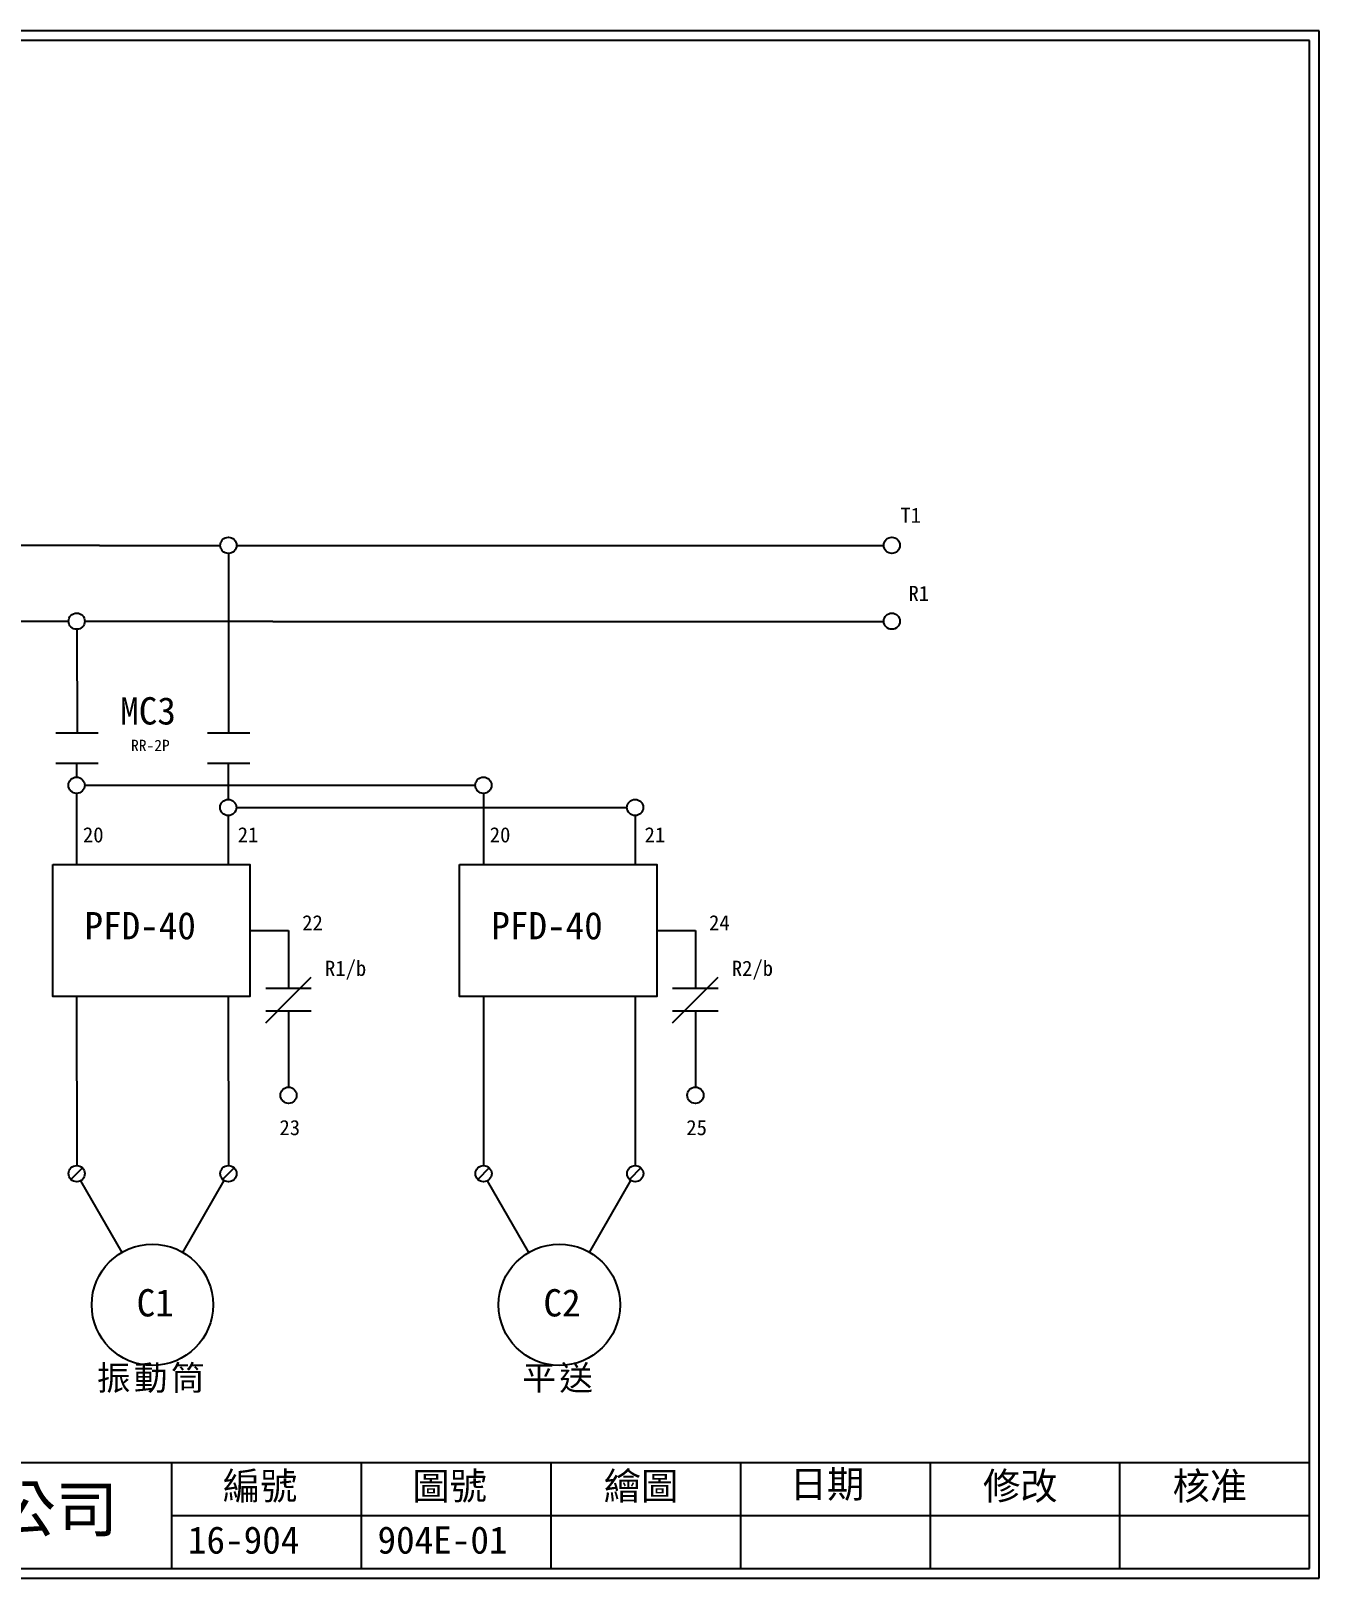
# Model space of a CAD drawing. Extents: x -24 to 263, y 255 to 459.
# Drawn here: x 93.6 to 263.4, y 255.5 to 459.4 of the extents above; entities that cross this region are included whole.
import ezdxf

# ---------------------------------------------------------------- set-up
doc = ezdxf.new("R2010")
doc.units = 0
doc.layers.get('0').update_dxf_attribs({"linetype": 'CONTINUOUS'})
doc.layers.add('圖框層', color=7, linetype='CONTINUOUS')
doc.layers.add('標尺寸層', color=3, linetype='CONTINUOUS')
doc.styles.add('STSL', font='kaiu.ttf')
doc.styles.add('標楷體', font='kaiu.ttf')

msp = doc.modelspace()

# ---------------------------------------------------------------- linework, layer by layer
at = {"color": 0}
for p, q in [((102.62, 391.6), (8.58, 391.6)), ((119.64, 390.56), (119.65, 366.9)), ((98.55, 381.6), (-11.42, 381.6)), ((125.46, 381.6), (100.69, 381.6)), ((99.64, 380.56), (99.66, 366.9)), ((99.6, 362.93), (99.6, 361.07)), ((119.6, 362.93), (119.6, 358.14)), ((99.6, 358.93), (99.6, 357.07)), ((99.6, 357.07), (99.6, 349.54)), ((153.24, 358.93), (153.24, 357.07)), ((153.24, 357.07), (153.24, 349.54)), ((119.6, 356), (119.6, 349.54)), ((173.24, 356), (173.24, 349.54)), ((99.61, 332.16), (99.62, 309.87)), ((119.61, 332.16), (119.62, 309.87)), ((153.25, 332.16), (153.26, 309.87)), ((173.25, 332.16), (173.26, 309.87)), ((100.37, 309.55), (98.86, 308.04)), ((120.37, 309.55), (118.86, 308.04)), ((154.01, 309.55), (152.5, 308.04)), ((174.01, 309.55), (172.5, 308.04)), ((105.6, 298.42), (100.15, 307.87)), ((113.6, 298.42), (119.06, 307.88)), ((159.25, 298.42), (153.79, 307.87)), ((167.25, 298.42), (172.7, 307.88))]:
    msp.add_line(p, q, dxfattribs=at)
for centre, radius in [((119.62, 391.63), 1.07), ((207.09, 391.63), 1.07), ((99.62, 381.63), 1.07), ((207.09, 381.63), 1.07), ((99.6, 360), 1.07), ((153.24, 360), 1.07), ((119.6, 357.07), 1.07), ((173.24, 357.07), 1.07), ((127.55, 319.13), 1.07), ((181.19, 319.13), 1.07), ((99.62, 308.8), 1.07), ((119.62, 308.8), 1.07), ((153.26, 308.8), 1.07), ((173.26, 308.8), 1.07), ((109.6, 291.5), 8), ((163.25, 291.5), 8)]:
    msp.add_circle(centre, radius, dxfattribs=at)
at = {"layer": '圖框層', "color": 0}
for p, q in [((263.42, 459.45), (-23.58, 459.45)), ((263.42, 255.48), (263.42, 459.45)), ((262.17, 458.2), (-22.33, 458.2)), ((262.17, 256.73), (262.17, 458.2)), ((-22.33, 270.73), (262.17, 270.73)), ((112.17, 256.73), (112.17, 270.73)), ((137.17, 256.73), (137.17, 270.73)), ((162.17, 256.73), (162.17, 270.73)), ((187.17, 256.73), (187.17, 270.73)), ((212.17, 256.73), (212.17, 270.73)), ((237.17, 256.73), (237.17, 270.73)), ((112.17, 263.73), (262.17, 263.73)), ((-23.58, 255.48), (263.42, 255.48)), ((-22.33, 256.73), (262.17, 256.73))]:
    msp.add_line(p, q, dxfattribs=at)
at = {"layer": '標尺寸層', "color": 0}
for p, q in [((102.62, 391.6), (118.55, 391.6)), ((120.69, 391.6), (206.02, 391.6)), ((125.46, 381.6), (206.02, 381.6)), ((96.87, 366.9), (102.44, 366.9)), ((116.87, 366.9), (122.44, 366.9)), ((96.87, 362.93), (102.44, 362.93)), ((99.6, 362.93), (99.6, 361.07)), ((116.87, 362.93), (122.44, 362.93)), ((100.67, 360), (152.17, 360)), ((99.6, 358.93), (99.6, 357.07)), ((120.67, 357.07), (172.17, 357.07)), ((153.24, 358.93), (153.24, 357.07)), ((122.45, 340.85), (127.55, 340.85)), ((127.55, 340.85), (127.55, 333.2)), ((176.09, 340.85), (181.19, 340.85)), ((181.19, 340.85), (181.19, 333.2)), ((127.55, 331.7), (130.55, 334.7)), ((181.19, 331.7), (184.19, 334.7)), ((127.55, 333.2), (124.55, 333.2)), ((126.05, 330.2), (129.05, 333.2)), ((130.55, 333.2), (127.55, 333.2)), ((181.19, 333.2), (178.19, 333.2)), ((179.69, 330.2), (182.69, 333.2)), ((184.19, 333.2), (181.19, 333.2)), ((124.55, 328.7), (127.55, 331.7)), ((178.19, 328.7), (181.19, 331.7)), ((127.55, 330.2), (124.55, 330.2)), ((130.55, 330.2), (127.55, 330.2)), ((127.55, 330.2), (127.55, 320.2)), ((181.19, 330.2), (178.19, 330.2)), ((184.19, 330.2), (181.19, 330.2)), ((181.19, 330.2), (181.19, 320.2))]:
    msp.add_line(p, q, dxfattribs=at)
for points in [[(96.46, 349.54), (122.45, 349.54), (122.45, 332.16), (96.46, 332.16)], [(150.1, 349.54), (176.09, 349.54), (176.09, 332.16), (150.1, 332.16)]]:
    msp.add_lwpolyline(points, close=True, dxfattribs=at)

# ---------------------------------------------------------------- texts
at = {"color": 0, "char_height": 3.25, "width": 24.1454, "attachment_point": 2, "style": '標楷體'}
for s, insert in [('{\\T1.1;振動筒}', (109.6, 283.5)), ('{\\T1.1;平送}', (163.25, 283.5))]:
    msp.add_mtext(s, dxfattribs=dict(at, insert=insert))
at = {"layer": '圖框層', "color": 0, "style": 'STSL'}
for s, height, p in [('T1', 2, (208.22, 394.6)), ('R1', 2, (209.28, 384.29)), ('MC3', 3.6, (105.35, 368.01)), ('RR-2P', 1.5, (106.78, 364.5)), ('20', 2, (100.44, 352.47)), ('21', 2, (120.85, 352.47)), ('20', 2, (154.08, 352.47)), ('21', 2, (174.49, 352.47)), ('PFD-40', 3.6, (100.64, 339.69)), ('22', 2, (129.35, 340.87)), ('PFD-40', 3.6, (154.28, 339.69)), ('24', 2, (182.99, 340.87)), ('R1/b', 2, (132.35, 334.87)), ('R2/b', 2, (185.99, 334.87)), ('23', 2, (126.35, 313.87)), ('25', 2, (179.99, 313.87)), ('C1', 3.6, (107.52, 289.97)), ('C2', 3.6, (161.16, 289.97)), ('編號', 3.6, (118.88, 265.82)), ('圖號', 3.6, (143.88, 265.82)), ('繪圖', 3.6, (169.11, 265.82)), ('日期', 3.6, (193.63, 266.07)), ('修改', 3.6, (219.11, 265.82)), ('核准', 3.6, (244.11, 265.82)), ('泓陞自動化科技有限公司', 6, (15.02, 261.56)), ('16-904', 3.6, (114.28, 258.7)), ('904E-01', 3.6, (139.28, 258.7))]:
    msp.add_text(s, height=height, dxfattribs=at).set_placement(p)

doc.saveas('drawing.dxf')
